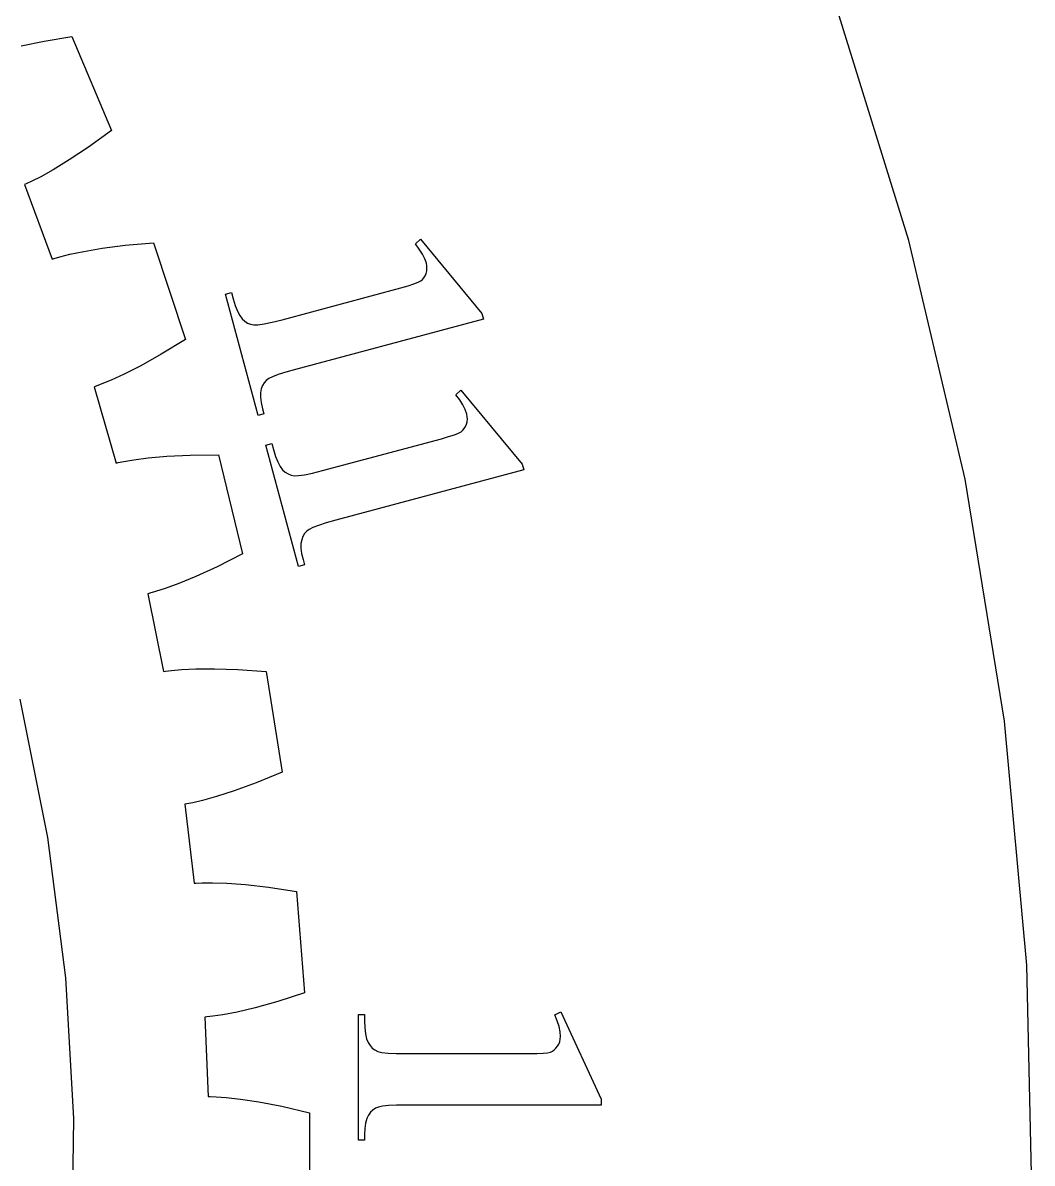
# Model space of a CAD drawing. Header units: metres. Extents: x -322 to 194, y -258 to 258.
# Drawn here: x 119.6 to 193.6, y 0 to 83.7 of the extents above; entities that cross this region are included whole.
import ezdxf

# ---------------------------------------------------------------- set-up
doc = ezdxf.new("R2010")
doc.units = ezdxf.units.M

msp = doc.modelspace()

# ---------------------------------------------------------------- linework, layer by layer
for p, q in [((184.598, 67.7314), (179.268, 84.9078)), ((119.492, 81.995), (121.167, 82.3465)), ((121.167, 82.3465), (123.212, 82.6894)), ((123.212, 82.6894), (126.105, 75.802)), ((126.105, 75.802), (124.429, 74.5822)), ((124.429, 74.5822), (123.005, 73.6318)), ((123.005, 73.6318), (121.833, 72.9158)), ((121.833, 72.9158), (120.916, 72.4034)), ((120.255, 72.067), (119.854, 71.8819)), ((120.916, 72.4034), (120.255, 72.067)), ((119.854, 71.8819), (119.719, 71.825)), ((119.719, 71.825), (121.761, 66.3645)), ((148.395, 67.4791), (148.768, 67.8163)), ((148.768, 67.8163), (153.274, 62.3741)), ((123.044, 66.7136), (124.073, 66.929)), ((124.073, 66.929), (125.426, 67.1574)), ((125.426, 67.1574), (127.124, 67.3746)), ((127.124, 67.3746), (129.189, 67.554)), ((129.189, 67.554), (131.526, 60.4586)), ((148.685, 67.0931), (148.395, 67.4791)), ((148.916, 66.7277), (148.685, 67.0931)), ((188.717, 50.2251), (184.598, 67.7314)), ((121.761, 66.3645), (121.901, 66.4102)), ((121.901, 66.4102), (122.324, 66.5336)), ((122.324, 66.5336), (123.044, 66.7136)), ((149.088, 66.3829), (148.916, 66.7277)), ((149.202, 66.0586), (149.088, 66.3829)), ((149.112, 65.1399), (149.183, 65.308)), ((149.183, 65.308), (149.231, 65.4886)), ((149.24, 65.8639), (149.202, 66.0586)), ((149.231, 65.4886), (149.25, 65.6739)), ((149.25, 65.6739), (149.24, 65.8639)), ((147.874, 64.4037), (148.295, 64.5388)), ((148.295, 64.5388), (148.601, 64.658)), ((148.601, 64.658), (148.792, 64.7613)), ((148.792, 64.7613), (148.916, 64.8665)), ((148.916, 64.8665), (149.023, 64.9928)), ((149.023, 64.9928), (149.112, 65.1399)), ((134.476, 63.7879), (134.909, 63.9038)), ((136.861, 54.8859), (134.476, 63.7879)), ((134.909, 63.9038), (135.029, 63.4547)), ((138.621, 61.9171), (147.338, 64.2526)), ((147.338, 64.2526), (147.874, 64.4037)), ((135.029, 63.4547), (135.18, 62.9551)), ((135.18, 62.9551), (135.34, 62.5419)), ((135.34, 62.5419), (135.511, 62.2152)), ((135.511, 62.2152), (135.693, 61.975)), ((135.693, 61.975), (135.886, 61.7994)), ((137.893, 61.7328), (138.621, 61.9171)), ((153.384, 61.9636), (139.599, 58.2697)), ((153.274, 62.3741), (153.384, 61.9636)), ((135.886, 61.7994), (136.092, 61.6675)), ((136.092, 61.6675), (136.312, 61.5793)), ((136.312, 61.5793), (136.546, 61.5348)), ((136.546, 61.5348), (136.855, 61.5417)), ((136.855, 61.5417), (137.305, 61.6077)), ((137.305, 61.6077), (137.893, 61.7328)), ((131.526, 60.4586), (129.759, 59.3757)), ((129.759, 59.3757), (128.264, 58.5415)), ((127.039, 57.9208), (126.084, 57.4829)), ((128.264, 58.5415), (127.039, 57.9208)), ((137.916, 57.7368), (137.646, 57.6006)), ((138.332, 57.8937), (137.916, 57.7368)), ((138.892, 58.0714), (138.332, 57.8937)), ((139.599, 58.2697), (138.892, 58.0714)), ((124.984, 57.0474), (124.845, 57.0015)), ((124.845, 57.0015), (126.447, 51.3959)), ((125.398, 57.2001), (124.984, 57.0474)), ((126.084, 57.4829), (125.398, 57.2001)), ((137.188, 57.0802), (137.095, 56.843)), ((137.312, 57.2855), (137.188, 57.0802)), ((137.464, 57.459), (137.312, 57.2855)), ((137.646, 57.6006), (137.464, 57.459)), ((137.041, 56.5621), (137.04, 56.2255)), ((137.04, 56.2255), (137.09, 55.8332)), ((137.095, 56.843), (137.041, 56.5621)), ((151.36, 56.4144), (151.733, 56.7515)), ((151.65, 56.0284), (151.36, 56.4144)), ((151.733, 56.7515), (156.239, 51.3094)), ((137.09, 55.8332), (137.191, 55.3853)), ((137.191, 55.3853), (137.294, 55.0019)), ((151.881, 55.6629), (151.65, 56.0284)), ((152.053, 55.3181), (151.881, 55.6629)), ((152.167, 54.9939), (152.053, 55.3181)), ((137.294, 55.0019), (136.861, 54.8859)), ((152.147, 54.2433), (152.195, 54.4239)), ((152.205, 54.7992), (152.167, 54.9939)), ((152.195, 54.4239), (152.215, 54.6092)), ((152.215, 54.6092), (152.205, 54.7992)), ((151.26, 53.4741), (151.566, 53.5933)), ((151.566, 53.5933), (151.757, 53.6965)), ((151.757, 53.6965), (151.881, 53.8018)), ((151.881, 53.8018), (151.988, 53.928)), ((151.988, 53.928), (152.077, 54.0752)), ((152.077, 54.0752), (152.147, 54.2433)), ((137.441, 52.7231), (137.873, 52.8391)), ((139.826, 43.8212), (137.441, 52.7231)), ((137.873, 52.8391), (137.994, 52.3899)), ((141.586, 50.8523), (150.303, 53.1879)), ((150.303, 53.1879), (150.839, 53.339)), ((150.839, 53.339), (151.26, 53.4741)), ((128.795, 51.775), (130.163, 51.8951)), ((130.163, 51.8951), (131.873, 51.9768)), ((131.873, 51.9768), (133.946, 51.9915)), ((133.946, 51.9915), (135.711, 44.7329)), ((137.994, 52.3899), (138.144, 51.8903)), ((138.144, 51.8903), (138.305, 51.4772)), ((126.447, 51.3959), (126.589, 51.4305)), ((126.589, 51.4305), (127.022, 51.5197)), ((127.022, 51.5197), (127.753, 51.642)), ((127.753, 51.642), (128.795, 51.775)), ((138.305, 51.4772), (138.476, 51.1505)), ((138.476, 51.1505), (138.657, 50.9103)), ((156.239, 51.3094), (156.349, 50.8988)), ((138.657, 50.9103), (138.851, 50.7347)), ((138.851, 50.7347), (139.057, 50.6028)), ((139.057, 50.6028), (139.277, 50.5145)), ((139.277, 50.5145), (139.51, 50.47)), ((139.51, 50.47), (139.82, 50.477)), ((139.82, 50.477), (140.269, 50.543)), ((140.269, 50.543), (140.858, 50.6681)), ((140.858, 50.6681), (141.586, 50.8523)), ((156.349, 50.8988), (142.563, 47.205)), ((191.605, 32.4741), (188.717, 50.2251)), ((141.857, 47.0066), (141.296, 46.829)), ((142.563, 47.205), (141.857, 47.0066)), ((140.153, 46.0155), (140.059, 45.7783)), ((140.276, 46.2208), (140.153, 46.0155)), ((140.429, 46.3943), (140.276, 46.2208)), ((140.611, 46.5359), (140.429, 46.3943)), ((140.881, 46.6721), (140.611, 46.5359)), ((141.296, 46.829), (140.881, 46.6721)), ((140.006, 45.4973), (140.004, 45.1607)), ((140.059, 45.7783), (140.006, 45.4973)), ((135.711, 44.7329), (133.863, 43.7939)), ((140.004, 45.1607), (140.054, 44.7685)), ((140.054, 44.7685), (140.156, 44.3206)), ((133.863, 43.7939), (132.307, 43.081)), ((140.259, 43.9371), (139.826, 43.8212)), ((140.156, 44.3206), (140.259, 43.9371)), ((132.307, 43.081), (131.037, 42.5596)), ((128.919, 41.8523), (128.777, 41.8176)), ((129.344, 41.9716), (128.919, 41.8523)), ((130.05, 42.199), (129.344, 41.9716)), ((131.037, 42.5596), (130.05, 42.199)), ((128.777, 41.8176), (129.928, 36.1024)), ((129.928, 36.1024), (130.073, 36.1255)), ((130.073, 36.1255), (130.511, 36.1802)), ((130.511, 36.1802), (131.25, 36.2439)), ((131.25, 36.2439), (132.3, 36.2937)), ((132.3, 36.2937), (133.672, 36.3048)), ((133.672, 36.3048), (135.383, 36.2503)), ((135.383, 36.2503), (137.451, 36.1003)), ((137.451, 36.1003), (138.634, 28.7243)), ((121.439, 23.9189), (119.414, 34.0758)), ((193.248, 14.5648), (191.605, 32.4741)), ((138.634, 28.7243), (136.717, 27.9352)), ((136.717, 27.9352), (135.109, 27.3482)), ((133.802, 26.9294), (132.789, 26.6483)), ((135.109, 27.3482), (133.802, 26.9294)), ((131.634, 26.3925), (131.49, 26.3692)), ((131.49, 26.3692), (132.183, 20.5807)), ((132.067, 26.4777), (131.634, 26.3925)), ((132.789, 26.6483), (132.067, 26.4777)), ((122.751, 13.6456), (121.439, 23.9189)), ((132.183, 20.5807), (132.33, 20.5922)), ((132.33, 20.5922), (132.771, 20.6119)), ((132.771, 20.6119), (133.512, 20.6167)), ((133.512, 20.6167), (134.563, 20.5829)), ((134.563, 20.5829), (135.932, 20.4849)), ((135.932, 20.4849), (137.633, 20.2947)), ((137.633, 20.2947), (139.682, 19.9809)), ((139.682, 19.9809), (140.276, 12.5342)), ((193.637, -3.41534), (193.248, 14.5648)), ((123.343, 3.30574), (122.751, 13.6456)), ((138.302, 11.8998), (136.653, 11.4425)), ((140.276, 12.5342), (138.302, 11.8998)), ((134.284, 10.9291), (133.551, 10.8164)), ((135.316, 11.1288), (134.284, 10.9291)), ((136.653, 11.4425), (135.316, 11.1288)), ((144.223, 1.739), (144.223, 10.955)), ((144.223, 10.955), (144.671, 10.955)), ((144.671, 10.955), (144.671, 10.49)), ((158.622, 10.918), (159.07, 11.147)), ((158.803, 10.4701), (158.622, 10.918)), ((159.07, 11.147), (162.014, 4.724)), ((133.113, 10.7659), (132.967, 10.7542)), ((132.967, 10.7542), (133.198, 4.92882)), ((133.551, 10.8164), (133.113, 10.7659)), ((144.671, 10.49), (144.687, 9.96843)), ((158.932, 10.0572), (158.803, 10.4701)), ((159.009, 9.67955), (158.932, 10.0572)), ((144.687, 9.96843), (144.735, 9.52774)), ((144.735, 9.52774), (144.816, 9.16792)), ((159.035, 9.33699), (159.009, 9.67955)), ((159.021, 9.13899), (159.035, 9.33699)), ((144.816, 9.16792), (144.929, 8.88899)), ((144.929, 8.88899), (145.07, 8.66937)), ((145.07, 8.66937), (145.235, 8.48849)), ((145.235, 8.48849), (145.425, 8.34637)), ((158.586, 8.35374), (158.71, 8.47293)), ((158.71, 8.47293), (158.822, 8.61699)), ((158.822, 8.61699), (158.915, 8.77899)), ((158.915, 8.77899), (158.981, 8.95299)), ((158.981, 8.95299), (159.021, 9.13899)), ((145.425, 8.34637), (145.639, 8.243)), ((145.639, 8.243), (145.94, 8.16949)), ((145.94, 8.16949), (146.391, 8.11699)), ((146.391, 8.11699), (146.992, 8.08549)), ((146.992, 8.08549), (147.743, 8.075)), ((147.743, 8.075), (156.766, 8.075)), ((156.766, 8.075), (157.323, 8.08218)), ((157.323, 8.08218), (157.765, 8.10374)), ((157.765, 8.10374), (158.091, 8.13968)), ((158.091, 8.13968), (158.302, 8.18999)), ((158.302, 8.18999), (158.45, 8.25943)), ((158.45, 8.25943), (158.586, 8.35374)), ((133.198, 4.92882), (133.345, 4.92871)), ((133.345, 4.92871), (133.786, 4.91324)), ((133.786, 4.91324), (134.526, 4.85916)), ((134.526, 4.85916), (135.57, 4.74203)), ((135.57, 4.74203), (136.927, 4.53552)), ((136.927, 4.53552), (138.608, 4.21072)), ((138.608, 4.21072), (140.626, 3.73512)), ((145.979, 4.21968), (145.684, 4.15799)), ((146.421, 4.26375), (145.979, 4.21968)), ((147.009, 4.29018), (146.421, 4.26375)), ((147.743, 4.299), (147.009, 4.29018)), ((162.014, 4.299), (147.743, 4.299)), ((162.014, 4.724), (162.014, 4.299)), ((140.626, 3.73512), (140.626, -3.73514)), ((144.955, 3.56898), (144.83, 3.31143)), ((145.107, 3.7738), (144.955, 3.56898)), ((145.279, 3.94025), (145.107, 3.7738)), ((145.471, 4.0683), (145.279, 3.94025)), ((145.684, 4.15799), (145.471, 4.0683)), ((123.212, -7.05019), (123.343, 3.30574)), ((144.688, 2.59492), (144.671, 2.13599)), ((144.742, 2.98674), (144.688, 2.59492)), ((144.83, 3.31143), (144.742, 2.98674)), ((144.671, 1.739), (144.223, 1.739)), ((144.671, 2.13599), (144.671, 1.739))]:
    msp.add_line(p, q)

doc.saveas('drawing.dxf')
